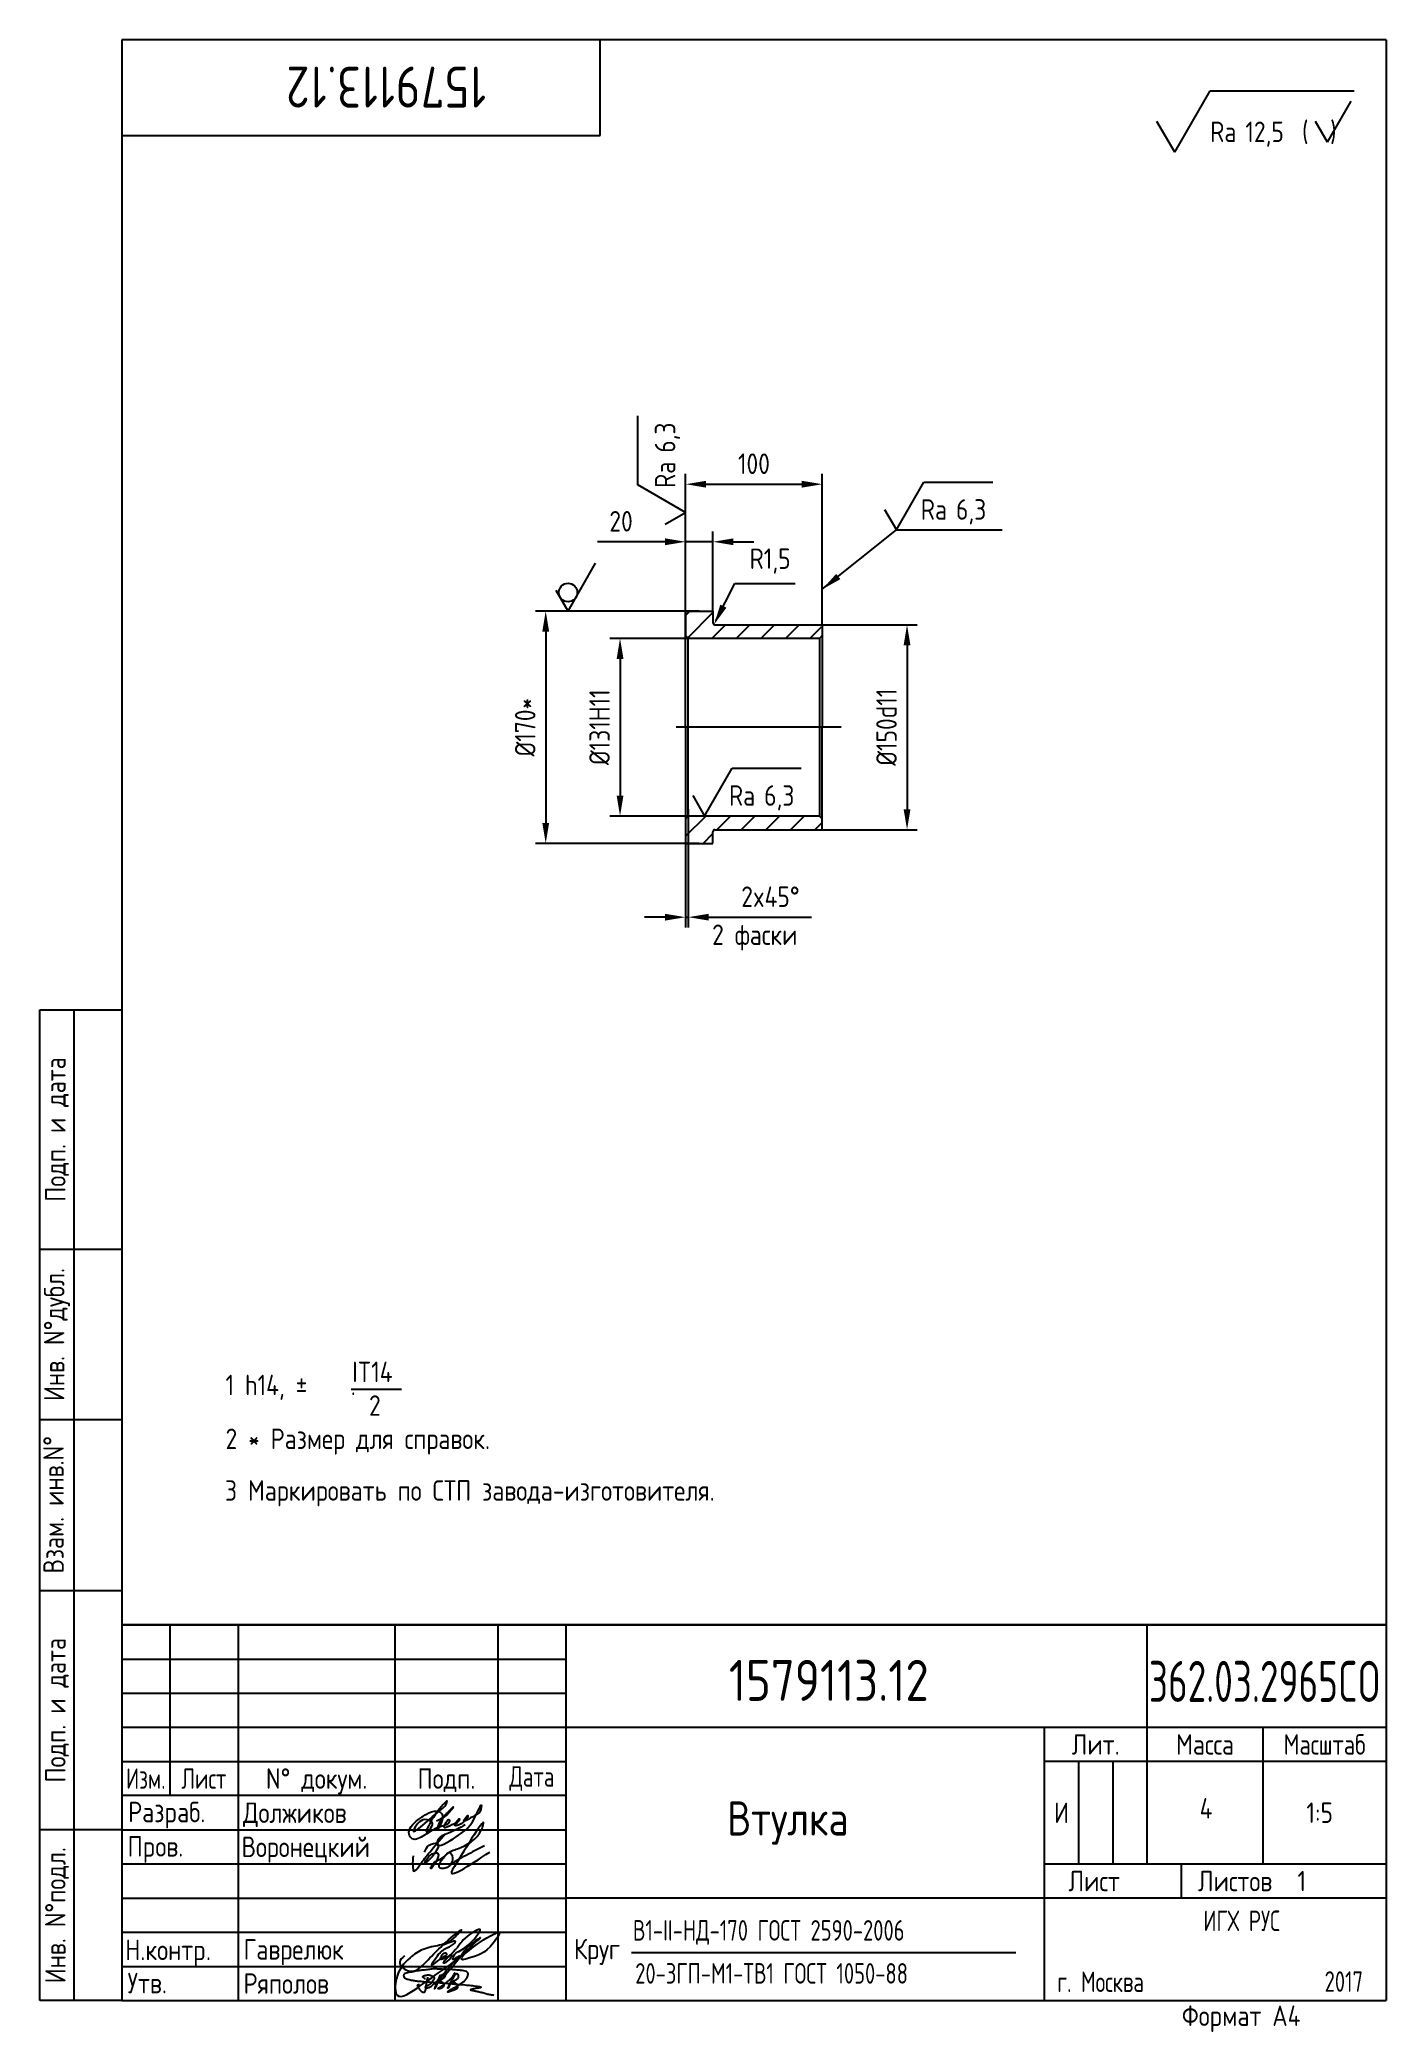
# Paper-space layout 'A4_MCad' of a CAD drawing. Header units: millimetres. Extents: x 8 to 205, y 0 to 292.
# The model-space entities are those that its viewports show. They can reach past a viewport. Long polylines and large blocks are cut down to what shows.
import ezdxf
from ezdxf.enums import TextEntityAlignment as Align

# ---------------------------------------------------------------- set-up
doc = ezdxf.new("R2010")
doc.units = ezdxf.units.MM
doc.linetypes.add('CENTER', pattern=[50.800000000000004, 31.75, -6.35, 6.35, -6.35])
for name, color, linetype in [('Bord', 1, 'Continuous'), ('Cen', 5, 'CENTER'), ('Con', 6, 'Continuous'), ('Cont', 6, 'Continuous'), ('Dim', 7, 'Continuous'), ('Hatch', 2, 'Continuous'), ('Text', 3, 'Continuous'), ('Textb', 6, 'Continuous')]:
    doc.layers.add(name, color=color, linetype=linetype)
doc.layers.get('Defpoints').off()
doc.styles.add('Style1', font='romans.shx', dxfattribs={"width": 0.8})
doc.dimstyles.new('Copy of LIN 5', dxfattribs={"dimscale": 5, "dimtxt": 3, "dimasz": 3, "dimexe": 1.5, "dimexo": 0, "dimgap": 1.5, "dimtad": 1, "dimtoh": 1, "dimdec": 0, "dimrnd": 1, "dimdsep": 46, "dimtxsty": 'Style1', "dimcen": 0, "dimdle": 2, "dimse1": 1, "dimclrd": 256, "dimclrt": 3, "dimadec": 0, "dimazin": 0, "dimtfac": 0.6666666666666666, "dimtdec": 0, "dimtmove": 0, "dimatfit": 2, "dimfxl": 1, "dimtvp": 0.8333333333333334, "dimtolj": 1, "dimtzin": 0, "dimarcsym": 1})
doc.dimstyles.new('LIN 5', dxfattribs={"dimscale": 5, "dimtxt": 3, "dimasz": 3, "dimexe": 1.5, "dimexo": 0, "dimgap": 1.5, "dimtad": 1, "dimdec": 0, "dimrnd": 1, "dimdsep": 46, "dimtxsty": 'Style1', "dimcen": 0, "dimdle": 2, "dimclrd": 256, "dimclrt": 3, "dimadec": 0, "dimazin": 0, "dimtfac": 0.6666666666666666, "dimtdec": 0, "dimtmove": 0, "dimatfit": 2, "dimfxl": 1, "dimtvp": 0.8333333333333334, "dimtolj": 1, "dimtzin": 0, "dimarcsym": 0})
pattern_1 = [(224.99999999999997, (-5662.355559322632, -12547.682495781019), (8.980256121069148, -8.980256121069157), [])]

# ---------------------------------------------------------------- blocks, each defined once
blk = doc.blocks.new('A$C314368CF')
at = {"layer": 'Text'}
for q in [(7.180916270288719, 6.000000000000028), (1.9847638475868052, 3)]:
    blk.add_line((3.7168146551549626, 0), q, dxfattribs=at)
at = {"layer": 'Text', "style": 'Style1', "width": 0.8}
blk.add_text('(  )', height=3, dxfattribs=at).set_placement((0, 0))
blk = doc.blocks.new('sherISO_18')
at = {"layer": 'Cont'}
for p, q in [((-30.937165119613667, -16.460000000000008), (-25.741012696913856, -7.4599999999999795)), ((-25.741012696913856, -7.4599999999999795), (-4.667696534211984, -7.4599999999999795)), ((-30.937165119613667, -16.460000000000008), (-33.5352413309659, -11.960000000000008))]:
    blk.add_line(p, q, dxfattribs=at)
blk.add_blockref('A$C314368CF', (-12.30371886322655, -14.960000000000008))
at = {"layer": 'Textb', "style": 'Style1', "width": 0.8}
blk.add_text('Ra', height=3, dxfattribs=at).set_placement((-25.741012696913856, -14.960000000000008))
blk.add_attdef('12,5', (-20.59823555405677, -14.960000000000093), '', height=3, dxfattribs=at)
blk = doc.blocks.new('A$C63F45750')
at = {"layer": 'Text'}
for points, knots in [([(3.173579336206444, 2.367258654218176), (3.124374383374194, 2.3833821476085495), (3.0378846345237704, 2.411709078795129), (2.937706702435087, 2.4989559435069175), (2.8542620581335236, 2.5748491628495542), (2.7875342155048903, 2.688484170522939), (2.873696277702179, 2.77450753742381), (2.9853846192630606, 2.8399116399863735), (3.1560525125017422, 2.8873876457558114), (3.3632858908187413, 2.926549870548242), (3.5981950796786837, 2.9530327162702035), (3.8204218727166963, 2.924145598020444), (4.048840213129947, 2.8738291111718524), (4.253130573284065, 2.782414299897897), (4.446364402027795, 2.634976253197371), (4.45955715792856, 2.4180315244621644), (4.376661927979453, 2.264469263206131), (4.281414881136214, 2.1022938621672385), (4.173318647114084, 1.9425915575409145), (4.030687893776969, 1.7772024634077834), (3.894910415761548, 1.6212178434993705), (3.7455989919437958, 1.5248877453517795), (3.629135948507246, 1.42552154908531), (3.494590437415928, 1.3575108710948052), (3.3525868438393758, 1.3046880802272913), (3.240992554211809, 1.2461204815675189), (3.161990972861853, 1.2130583721223827), (3.116530314756329, 1.1477233982191621), (3.189259051248818, 1.0994626990754226), (3.266008677009851, 1.0893839075564957), (3.3999236590227238, 1.070742433659676), (3.5503674583629077, 1.0731821986933812), (3.7214887495529902, 1.1240059899104329), (3.9239292944509327, 1.192893365365478), (4.1039656475275965, 1.3383391335196504), (4.263675622104796, 1.5144139966891252), (4.438371528977353, 1.6484507853228505), (4.58748079958866, 1.811362126289894), (4.735975566384461, 1.929832659549087), (4.842429745495553, 2.038571528609995), (4.928636504852585, 2.1383762793145), (5.065076318170199, 2.287112314813024), (5.190786415721911, 2.528693136240971), (5.284842984485481, 2.6817071254282467), (5.351117504751667, 2.9618367022457033), (5.229457693482355, 2.6598012336554366), (5.197616015454944, 2.441900009008924), (5.038213060425859, 2.0921073572741014), (4.954393263339872, 1.81201690068031), (4.863861965953341, 1.5711126702941742), (4.745465331803963, 1.3075839533521405), (4.6651246305656855, 1.12012974149058), (4.461025494232466, 0.7761551358772408), (4.621957280121292, 1.1680726281137483), (4.712877351106877, 1.4479120033556419), (4.88257281323452, 1.7380875376686444), (5.005609442331919, 2.002557819839153), (5.078967787852849, 2.193887866252063), (5.185131509867487, 2.398353714937592), (5.322122425397677, 2.5774233371165813), (5.399876786648429, 2.749521045991539), (5.520486198056868, 2.8852037077403994), (5.654434015991418, 3.037373912203938), (5.845821902019195, 3.1000448879005154), (6.017703225356667, 3.0288617327702374), (6.0772293304521705, 2.87127847368326), (6.027719567047065, 2.699606067408096), (5.89984500761852, 2.512899041157362), (5.703310184542319, 2.3696978493380314), (5.5476354530391845, 2.2262013387941675), (5.396069692144595, 2.1664031291184456), (5.312344115178198, 2.124749328676385), (5.124287242365628, 2.08895290947912), (5.3499384882823025, 2.0691611557111553), (5.475853593324291, 2.002857519441631), (5.644788885404962, 1.9304076405710227), (5.7540810911732, 1.79627872215936), (5.849482441062133, 1.6722351090809764), (5.885456359192909, 1.5403814356935883), (5.889127976151, 1.3679828673408014), (5.802816696507338, 1.1998093442024), (5.626573455343257, 1.0604119842163138), (5.413251425084981, 0.9429775232578071), (5.227706700079045, 0.862199722906343), (5.020912621781063, 0.923672047207171), (5.129682603737356, 1.1020221695280867), (5.28288793266872, 1.1635546431210615), (5.44480736725776, 1.2714090898298167), (5.607463061992959, 1.3620973636367517), (5.739488231240076, 1.4599388125431807), (5.860143997780579, 1.5346320952672463), (5.9499821645277375, 1.610427987488575), (6.046971341868056, 1.685491368623233), (6.1529243714828805, 1.7730547497067348), (6.28015314575348, 1.8727068990053821), (6.462007368281926, 2.0196799324108436), (6.652325390276663, 2.187833188610465), (6.8314706232489995, 2.3715575015635357), (6.9834922605385135, 2.4941555198695684), (7.114846318782118, 2.6102169550365035), (7.202413049068065, 2.741960218833484), (7.322598717395191, 2.8439528591491587), (7.417346462280553, 2.972731653964269), (7.4776211861545505, 3.0806245520066002), (7.484795150967466, 3.2711359760361933), (7.342636991723151, 3.084849112943928), (7.279481579502142, 2.9379310442654445), (7.1843781857456985, 2.6902661339258955), (7.095549375437581, 2.4575872372918752), (6.996920291024269, 2.2204299765845406), (6.9266966393803235, 1.9811728039842122), (6.826722408405818, 1.7827778604051063), (6.7282128084974975, 1.5526466461227924), (6.6684393744560255, 1.3398967911933388), (6.604475865101525, 1.142355774631707), (6.558842780650371, 1.032621181513065), (6.391624380694975, 0.9879889128974548), (6.620770382751307, 1.3345863607741348), (6.749419019504131, 1.539835132501071), (6.927841525938017, 1.8680588479263929), (7.053580036316838, 2.084600120115445), (7.1805235452648795, 2.3180896285532806), (7.334737778238031, 2.603201348982482), (7.4663860219511875, 2.893296252285624), (7.604819227960029, 3.0670937519538883), (7.786794026322871, 3.1799152582018233), (7.9523484792618016, 3.0093290244331015), (7.9976740987267325, 2.8123425572057013), (7.993718977212248, 2.6247344318252273), (7.942143499127095, 2.4560957648303634), (7.82666208826106, 2.3282454074280237), (7.6857391748883686, 2.2177673738382806), (7.527737492424623, 2.1109838926239917), (7.373916731340805, 2.0324583071214652), (7.209738742424884, 1.994214082608036), (7.105079643430578, 1.9701396115629979), (6.885535638704421, 1.9771005627202838), (7.07007457524487, 1.9423557012963428), (7.154084682940407, 1.902586193688935), (7.272512306423088, 1.8779243968244255), (7.39262078577515, 1.836124572074141), (7.518201280396847, 1.8104027593497682), (7.623410569654226, 1.72429252201952), (7.697720858671415, 1.622951058928134), (7.784469340575143, 1.5138822850112543), (7.833063839184987, 1.3915645595495336), (7.868838967330014, 1.2597732697523234), (7.88323468812246, 1.128063040869678), (7.855260121578016, 0.9888020110988938), (7.750724560338967, 0.8789250705332383), (7.596839043318988, 0.770455206421212), (7.4042337253016814, 0.7281833981607391), (7.188569533406552, 0.6563769737756071), (6.97288995170718, 0.5537113939482415), (6.712355627169857, 0.4840282607710006), (6.56506221279212, 0.4388348573395096), (6.4215939871164665, 0.4208929592112151), (6.522750978478171, 0.5785462959183689), (6.613535961501738, 0.6426290545533779), (6.814892460800177, 0.7844600834647246), (7.058471059388307, 0.8863707897200512), (7.333861943991332, 1.0410423905505057), (7.545817635544385, 1.1600433276246906), (7.704072437824172, 1.2352484986891177), (7.844587641053775, 1.3247550273858317), (7.990896484937893, 1.431695083540664), (8.213969453215926, 1.5776303210691853), (8.476452170895882, 1.7589368259279512), (8.744388044627474, 1.946213732283638), (8.966668543614464, 2.1204131396992865), (9.09522343526837, 2.293079760964207), (9.22708811484811, 2.443425019912305), (9.295096465731556, 2.603147240083847), (9.372801952666899, 2.739403730694232), (9.41724392685188, 2.917185122135097), (9.453577692794182, 3.1301647676668454), (9.205368882014996, 3.4831250567584626), (8.674191577590168, 3.5909260984294598), (8.086585891688445, 3.631045341802718), (7.5696556572587745, 3.6621278492429328), (7.060681614548964, 3.736236135581807), (6.573151729032341, 3.7545668155306027), (6.094860627047597, 3.741097821496443), (5.669237726893202, 3.7802823999547384), (5.2842466458707555, 3.778790776836537), (4.964180864901751, 3.8135958702354027), (4.645935362519385, 3.8281209304252366), (4.311488389130883, 3.815420374454347), (3.966482867935725, 3.7883607531243504), (3.605405702241423, 3.736159275378848), (3.2212233811150126, 3.674541113962319), (2.8552241434314682, 3.658216119226832), (2.525141649815043, 3.613858667315804), (2.1822431298903844, 3.519845231142425), (1.7815649225843582, 3.5350745883976584), (1.3777516205031943, 3.3720696268283232), (0.96392601322227, 3.350726367236348), (0.5766481644460998, 3.238063041148925), (0.2454594878435009, 3.1948530962485986), (0.025506233636409803, 3.0567457644400085), (-0.026417697668797983, 2.8257922392292176), (0.022643731023873556, 2.5978334070974034), (0.2639622398510636, 2.3836450965912444), (0.5892818015049122, 2.3322938373541557), (0.999823631886955, 2.197382740281865), (1.4785293869612917, 2.147240208411053), (1.9338698429104588, 2.0519831925141094), (2.350038002379007, 2.016336487440528), (2.7227093022788678, 2.0131594162382536), (3.1146157636266376, 1.9384089998919916), (3.6767121334545214, 1.9364783466616708), (4.249604268859038, 1.8291369393802115), (4.914124962070138, 1.8660053611062832), (5.5259834665308, 1.7572746062965319), (6.134361750940515, 1.7164612197299978), (6.725510627171065, 1.7076414132076403), (7.319363195048918, 1.6242683936743196), (7.992202602652663, 1.5515220364320275), (8.635186909938323, 1.5388256507831155), (9.158872933382417, 1.4627328125095405), (9.61186407458193, 1.4247079165140715), (10.032963410660658, 1.3983611159005036), (10.413891822857964, 1.3239256775376425), (10.725446968685567, 1.2864382859947505), (11.00587374357092, 1.2400061665211868), (11.179994868844819, 1.22858198041284), (11.420772308907766, 1.1366468282184126), (11.179863405134858, 1.0639535690834512), (11.012027282120467, 1.02597441163641), (10.70813103195437, 0.980353750182855), (10.373839032575777, 0.9228894796613737), (10.097351052419857, 0.91034665448488), (9.649190192212359, 0.7458486485545487), (10.218926761316796, 0.6730500444381742), (10.542668259774157, 0.5898698642011454), (11.076411481159461, 0.4701299756806694), (11.611235710856853, 0.35342545020882576), (12.17127896486215, 0.1510919018595617), (12.64430975536087, 0.08354747831882181), (12.975369592979064, 0.03056682818584331), (13.111364273708185, 0.010317978003285985), (13.180638465932702, -3.396469310246175e-07)], [0, 0, 0, 0, 0.153866044869318, 0.2704412087003076, 0.3888670628695994, 0.5105329195386429, 0.5921562054894269, 0.7133303047651304, 0.9084197598521073, 1.1134396393215318, 1.3492538660237892, 1.6124596207145003, 1.7822190777081648, 2.0472485627500445, 2.2918793761496326, 2.4515281359980063, 2.6510806472468524, 2.806157786745, 3.017979011878854, 3.2273481614019923, 3.4623813126822975, 3.6330094699297986, 3.757660012396913, 3.920515774630538, 4.080795589063213, 4.2145286873026855, 4.29178577314199, 4.34996920758688, 4.397593677820717, 4.508220111015361, 4.594826008441999, 4.7992441531660415, 4.954391704937901, 5.128467890869572, 5.43753729601676, 5.632649389709699, 5.842485198783474, 6.094987483059051, 6.293219470405305, 6.410959247714482, 6.551192007064858, 6.687807659937887, 7.02214674024998, 7.294342018164328, 7.425356118381299, 7.5207895005926, 7.946481488359771, 8.313050767558417, 8.598329636429222, 8.833694757370465, 9.090496343694635, 9.427695062544704, 9.601191091130262, 9.88321938659746, 10.093306452974474, 10.673942971344307, 10.798775791571126, 10.974627728923807, 11.28724726351552, 11.486184482324683, 11.648652122766636, 11.848902342376665, 12.027194021277541, 12.253479523861046, 12.400589838435357, 12.537783387708645, 12.716293023271328, 12.915230258781609, 13.208551325020968, 13.438488786662539, 13.549668465747237, 13.67779010177887, 13.77126979663054, 13.930000748340548, 14.029091001139015, 14.27211179356923, 14.434835546990808, 14.547083772245514, 14.739051368086516, 14.830983478526724, 15.061240624707033, 15.268921956927107, 15.500488517300356, 15.788978662137655, 15.879567619683787, 16.024283483362446, 16.221853746677805, 16.41871418023243, 16.593101768991165, 16.783247214432883, 16.91018018553403, 17.018213243980043, 17.13526282923257, 17.278205363256646, 17.43048238388021, 17.620087104112176, 17.979625854622782, 18.19178942213086, 18.388715624650164, 18.56571806616913, 18.714854369801387, 18.857928680499878, 19.039974212787683, 19.171374972000745, 19.28303362458826, 19.40008508416437, 19.618057758920816, 19.88224477694049, 20.150781287778027, 20.377854345208778, 20.649531665902355, 20.89722950525107, 21.04254251360329, 21.400160497446063, 21.55781731105634, 21.66714521098785, 21.75278053325197, 21.926255645909745, 22.41229673809358, 22.813145063954178, 22.961411523905323, 23.171289225399338, 23.607256716047537, 23.94042808027682, 24.110007377909692, 24.2912142603506, 24.480839910834842, 24.697609167576164, 24.904077825516524, 25.034245442888167, 25.218018287002852, 25.40765078694219, 25.573472988372806, 25.787446885016003, 25.930291805522298, 26.05131598160759, 26.188460468404973, 26.285311624248155, 26.40679881608323, 26.52425034765702, 26.63046314459807, 26.793722135442394, 26.898605762448256, 27.029313460851263, 27.171011520847923, 27.31410090802245, 27.419918025481028, 27.580556726628533, 27.70936749975819, 27.829267596424224, 28.02436401706957, 28.266961196125756, 28.412420354628587, 28.705760820218654, 28.98913739683506, 29.187748047458175, 29.23376776963407, 29.332801622219414, 29.52953505174134, 29.667093996006596, 30.03992332873237, 30.332117266425655, 30.610610366073875, 30.769981551835116, 30.856778387312673, 31.109922931829246, 31.313488109208894, 31.656425334965462, 32.066330934789654, 32.29662784450467, 32.497139747973634, 32.7102762301778, 32.8914678925648, 33.01483371040802, 33.177747475280036, 33.444503422628834, 33.618008798999455, 34.4090078411672, 34.914636115278576, 35.419802347121205, 35.95397023085987, 36.4581789753069, 36.880689513308226, 37.38840336450045, 37.73835272473482, 38.034261023553036, 38.35346806822209, 38.69315357760992, 39.03763793208423, 39.391135744290196, 39.78748081008314, 40.20377326255304, 40.488977272089436, 40.784974822270726, 41.266249780254086, 41.668005355975964, 42.07006464899833, 42.49938799158817, 42.86983359554839, 43.07957287810506, 43.213438679125595, 43.55459082453773, 43.71729556567056, 44.15372412767686, 44.506336068252516, 45.01911148299921, 45.58785910165119, 45.90190953390355, 46.2703919416041, 46.70395820660023, 47.093115290917154, 47.95264748200646, 48.440139839615554, 49.079253246453185, 49.808223302091214, 50.2686535167339, 50.85105142503175, 51.60483052012988, 52.29842914745799, 52.77692503819859, 53.19069981587306, 53.66198779186654, 54.042385935174785, 54.348524127858475, 54.61684122387547, 54.853813574600345, 54.98377676028627, 55.1260955821887, 55.33332810721814, 55.61310069515443, 56.00873243483213, 56.315808713794084, 56.599819602475975, 56.879310100399856, 57.39925140766207, 57.889617148159914, 58.43250730986343, 59.06669761649172, 59.66031372685984, 59.86266756353991, 60.072769857944955, 60.072769857944955, 60.072769857944955, 60.072769857944955]), ([(2.312994346965411, 1.5335647129525114), (2.2606986990142404, 1.5237177922951837), (2.171686767006252, 1.5069560288931099), (2.0570318595555825, 1.4809043217255766), (1.9314120074915027, 1.3843237517470155), (2.0713311041658793, 1.2482711976271976), (2.1376607309215037, 1.1129374588087124), (2.264272870933514, 0.9322412129447197), (2.388963392164342, 0.7177987577493667), (2.566492088066016, 0.5441009774109946), (2.711675486888259, 0.4438880485019938), (2.8581010901002637, 0.4016169565911706), (3.020517076902198, 0.4275549970357224), (3.1380437056273287, 0.5448359323080563), (3.2092395166984473, 0.7882588282061522), (3.251368381648538, 1.0748996405645759), (3.31332912052814, 1.4001454581375112), (3.3454828718252605, 1.6670837654358963), (3.383577938447085, 1.9207770152963768), (3.467363727076129, 2.189339233301758), (3.5027522293298676, 2.432876592603297), (3.543111206585836, 2.588419851854991), (3.5558494949406168, 2.6375375033478576)], [0, 0, 0, 0, 0.15847035223158323, 0.26973129625058284, 0.36359086940998764, 0.5555142747970538, 0.6880368011989665, 0.8486059492075418, 1.2043592972496484, 1.4336316542055816, 1.5867298041490876, 1.7295486248245333, 1.8806860844238984, 2.0578742817555664, 2.1916898680702883, 2.635050499279987, 2.9281528320837795, 3.184121463425163, 3.4418630134747357, 3.6961173993488026, 4.025872946634204, 4.178055404124171, 4.178055404124171, 4.178055404124171, 4.178055404124171])]:
    blk.add_open_spline(points, degree=3, knots=knots, dxfattribs=at)
blk = doc.blocks.new('*D12')
at = {"layer": 'Dim', "color": 0, "linetype": 'ByBlock', "lineweight": -2, "transparency": 16777216}
for p, q in [((12240.59157059877, 3939.5739647076643), (12240.59157059877, 3997.773042873198)), ((12260.591570598785, 3939.5738400071295), (12260.591570598785, 3997.773042873198))]:
    blk.add_line(p, q, dxfattribs=at)
at = {"layer": 'Dim', "linetype": 'ByBlock', "lineweight": -2, "transparency": 16777216}
for p, q in [((12225.59157059877, 3990.273042873198), (12176.1629991702, 3990.273042873198)), ((12260.591570598785, 3990.273042873198), (12240.59157059877, 3990.273042873198)), ((12275.591570598785, 3990.273042873198), (12290.591570598785, 3990.273042873198))]:
    blk.add_line(p, q, dxfattribs=at)
at = {"layer": 'Dim', "transparency": 16777216}
for points in [[(12225.59157059877, 3992.773042873198), (12225.59157059877, 3987.773042873198), (12240.59157059877, 3990.273042873198)], [(12275.591570598785, 3992.773042873198), (12275.591570598785, 3987.773042873198), (12260.591570598785, 3990.273042873198)]]:
    blk.add_solid(points, dxfattribs=at)
at = {"layer": 'Dim', "color": 3, "transparency": 16777216, "insert": (12193.377284884484, 4005.273042873198), "char_height": 15, "attachment_point": 5, "style": 'Style1'}
blk.add_mtext('\\A1;20', dxfattribs=at)
blk = doc.blocks.new('*D13')
at = {"layer": 'Dim', "color": 0, "linetype": 'ByBlock', "lineweight": -2, "transparency": 16777216}
for p, q in [((12240.59157059877, 3963.403433069176), (12240.59157059877, 4039.890638823115)), ((12340.592099312036, 3929.5738400071587), (12340.592099312036, 4039.890638823115))]:
    blk.add_line(p, q, dxfattribs=at)
at = {"layer": 'Dim', "linetype": 'ByBlock', "lineweight": -2, "transparency": 16777216}
blk.add_line((12255.59157059877, 4032.390638823115), (12325.592099312036, 4032.390638823115), dxfattribs=at)
at = {"layer": 'Dim', "transparency": 16777216}
for points in [[(12255.59157059877, 4034.890638823115), (12255.59157059877, 4029.890638823115), (12240.59157059877, 4032.390638823115)], [(12325.592099312036, 4034.890638823115), (12325.592099312036, 4029.890638823115), (12340.592099312036, 4032.390638823115)]]:
    blk.add_solid(points, dxfattribs=at)
at = {"layer": 'Dim', "color": 3, "transparency": 16777216, "insert": (12290.591834955403, 4047.390638823115), "char_height": 15, "attachment_point": 5, "style": 'Style1'}
blk.add_mtext('\\A1;100', dxfattribs=at)
blk = doc.blocks.new('*D14')
at = {"layer": 'Dim', "color": 0, "linetype": 'ByBlock', "lineweight": -2, "transparency": 16777216}
for p, q in [((12261.41819972186, 3919.573715306561), (12185.127961045731, 3919.573715306561)), ((12261.418199721764, 3789.5739647077003), (12185.127961045731, 3789.5739647077003))]:
    blk.add_line(p, q, dxfattribs=at)
at = {"layer": 'Dim', "linetype": 'ByBlock', "lineweight": -2, "transparency": 16777216}
blk.add_line((12192.627961045731, 3904.573715306561), (12192.627961045731, 3804.5739647077003), dxfattribs=at)
at = {"layer": 'Dim', "transparency": 16777216}
for points in [[(12190.127961045731, 3904.573715306561), (12195.127961045731, 3904.573715306561), (12192.627961045731, 3919.573715306561)], [(12190.127961045731, 3804.5739647077003), (12195.127961045731, 3804.5739647077003), (12192.627961045731, 3789.5739647077003)]]:
    blk.add_solid(points, dxfattribs=at)
at = {"layer": 'Dim', "color": 3, "transparency": 16777216, "insert": (12177.627961045731, 3854.5738400071323), "char_height": 15, "attachment_point": 5, "rotation": 90, "style": 'Style1'}
blk.add_mtext('\\A1;%%c131H11', dxfattribs=at)
blk = doc.blocks.new('*D15')
at = {"layer": 'Dim', "color": 0, "linetype": 'ByBlock', "lineweight": -2, "transparency": 16777216}
for p, q in [((12307.378491238253, 3929.5738400071464), (12410.103405967442, 3929.5738400071464)), ((12314.28755432596, 3779.573840007114), (12410.103405967442, 3779.573840007114))]:
    blk.add_line(p, q, dxfattribs=at)
at = {"layer": 'Dim', "linetype": 'ByBlock', "lineweight": -2, "transparency": 16777216}
blk.add_line((12402.603405967442, 3914.5738400071464), (12402.603405967442, 3794.573840007114), dxfattribs=at)
at = {"layer": 'Dim', "transparency": 16777216}
for points in [[(12400.103405967442, 3914.5738400071464), (12405.103405967442, 3914.5738400071464), (12402.603405967442, 3929.5738400071464)], [(12400.103405967442, 3794.573840007114), (12405.103405967442, 3794.573840007114), (12402.603405967442, 3779.573840007114)]]:
    blk.add_solid(points, dxfattribs=at)
at = {"layer": 'Dim', "color": 3, "transparency": 16777216, "insert": (12387.603405967442, 3854.5738400071323), "char_height": 15, "attachment_point": 5, "rotation": 90, "style": 'Style1'}
blk.add_mtext('\\A1;%%c150d11', dxfattribs=at)
blk = doc.blocks.new('*D16')
at = {"layer": 'Dim', "color": 0, "linetype": 'ByBlock', "lineweight": -2, "transparency": 16777216}
for p, q in [((12250.591570598785, 3939.5738400071295), (12130.756637942897, 3939.5738400071295)), ((12250.591570598785, 3769.5738400071314), (12130.756637942897, 3769.5738400071314))]:
    blk.add_line(p, q, dxfattribs=at)
at = {"layer": 'Dim', "linetype": 'ByBlock', "lineweight": -2, "transparency": 16777216}
blk.add_line((12138.256637942897, 3924.5738400071295), (12138.256637942897, 3784.5738400071314), dxfattribs=at)
at = {"layer": 'Dim', "transparency": 16777216}
for points in [[(12135.756637942897, 3924.5738400071295), (12140.756637942897, 3924.5738400071295), (12138.256637942897, 3939.5738400071295)], [(12135.756637942897, 3784.5738400071314), (12140.756637942897, 3784.5738400071314), (12138.256637942897, 3769.5738400071314)]]:
    blk.add_solid(points, dxfattribs=at)
at = {"layer": 'Dim', "color": 3, "transparency": 16777216, "insert": (12123.256637942897, 3854.5738400071323), "char_height": 15, "attachment_point": 5, "rotation": 90, "style": 'Style1'}
blk.add_mtext('\\A1;%%c170*', dxfattribs=at)
blk = doc.blocks.new('*D17')
at = {"layer": 'Dim', "color": 0, "linetype": 'ByBlock', "lineweight": -2, "transparency": 16777216}
for p, q in [((12240.591570598779, 3794.5932902930213), (12240.591570598779, 3708.025644088834)), ((12242.591570598799, 3794.5932902930213), (12242.591570598799, 3708.025644088834))]:
    blk.add_line(p, q, dxfattribs=at)
at = {"layer": 'Dim', "linetype": 'ByBlock', "lineweight": -2, "transparency": 16777216}
for p, q in [((12225.591570598779, 3715.525644088834), (12210.591570598779, 3715.525644088834)), ((12240.591570598779, 3715.525644088834), (12242.591570598799, 3715.525644088834)), ((12257.591570598799, 3715.525644088834), (12332.734427741656, 3715.525644088834))]:
    blk.add_line(p, q, dxfattribs=at)
at = {"layer": 'Dim', "transparency": 16777216}
for points in [[(12225.591570598779, 3718.025644088834), (12225.591570598779, 3713.025644088834), (12240.591570598779, 3715.525644088834)], [(12257.591570598799, 3718.025644088834), (12257.591570598799, 3713.025644088834), (12242.591570598799, 3715.525644088834)]]:
    blk.add_solid(points, dxfattribs=at)
at = {"layer": 'Dim', "color": 3, "transparency": 16777216, "insert": (12302.662999170228, 3730.525644088834), "char_height": 15, "attachment_point": 5, "style": 'Style1'}
blk.add_mtext('\\A1;2x45%%d', dxfattribs=at)
blk = doc.blocks.new('sherISO_03')
at = {"layer": 'Text'}
blk.add_line((4.0414499999999975, 7), (14.122218216474892, 7), dxfattribs=at)
blk.add_lwpolyline([(-1.7320500000000152, 3), (0, 0), (4.0414499999999975, 7)], dxfattribs=at)
at = {"layer": 'Text', "style": 'Style1', "width": 0.8}
blk.add_text('Ra', height=3, dxfattribs=at).set_placement((3.584307142857142, 1.5))
blk.add_attdef('6,3', (8.727084285714255, 1.4999999999999147), '', height=3, dxfattribs=at)
blk = doc.blocks.new('*D18')
at = {"layer": 'Dim', "linetype": 'ByBlock', "lineweight": -2, "transparency": 16777216}
for p, q in [((12262.770597828068, 3932.411345903147), (12276.635673647543, 3959.7219158741827)), ((12276.635673647543, 3959.7219158741827), (12320.70710221897, 3959.7219158741827)), ((12268.202815662296, 3943.111393071378), (12267.297446023245, 3941.328051876645))]:
    blk.add_line(p, q, dxfattribs=at)
at = {"layer": 'Dim', "transparency": 16777216}
blk.add_solid([(12265.973639168922, 3944.243105120171), (12270.43199215567, 3941.9796810225853), (12261.412543369537, 3929.736334111127)], dxfattribs=at)
at = {"layer": 'Dim', "color": 3, "transparency": 16777216, "insert": (12302.42138793326, 3976.1504873027507), "char_height": 15, "attachment_point": 5, "style": 'Style1'}
blk.add_mtext('\\A1;R1,5', dxfattribs=at)
blk = doc.blocks.new('sherISO_09')
at = {"layer": 'Text'}
for q in [(4.041451884322669, 7), (-1.7320508075681573, 3)]:
    blk.add_line((0, 0), q, dxfattribs=at)
blk.add_circle((0.00233952137932647, 2.7130843407321663), 1.3530000000000655, dxfattribs=at)

msp = doc.modelspace()

# ---------------------------------------------------------------- hatches: boundary and pattern name
at = {"layer": 'Hatch'}
h = msp.add_hatch(dxfattribs=at)
h.set_pattern_fill('ANSI31', color=256, scale=4, angle=180, style=0)
h.set_pattern_definition(pattern_1)
h.paths.add_polyline_path([(12242.591570598792, 3919.573715306551), (12240.591570598799, 3921.573715306544), (12240.591570598785, 3939.5738400071295), (12260.591570598785, 3939.5738400071295), (12260.591570598785, 3929.5738400071295), (12292.092099312036, 3929.573840007144), (12292.092099312036, 3919.573715306584)])
h.paths.add_polyline_path([(12292.092099312036, 3919.57371530658), (12292.092099312036, 3929.5738400071405), (12340.092099312036, 3929.5738400071587), (12340.092099312036, 3921.5737153066166), (12338.092099312036, 3919.5737153066166)])
h = msp.add_hatch(dxfattribs=at)
h.set_pattern_fill('ANSI31', color=256, scale=4, angle=180, style=0)
h.set_pattern_definition(pattern_1)
h.paths.add_polyline_path([(12242.591570598792, 3789.5739647077135), (12240.591570598799, 3787.5739647077135), (12240.591570598785, 3769.5738400071314), (12260.591570598785, 3769.5738400071314), (12260.591570598785, 3779.5738400071277), (12292.092099312036, 3779.5738400071205), (12292.092099312036, 3789.573964707677)])
h.paths.add_polyline_path([(12292.092099312036, 3789.5739647076807), (12292.092099312036, 3779.5738400071205), (12340.092099312036, 3779.573840007106), (12340.092099312036, 3787.5739647076443), (12338.092099312036, 3789.5739647076443)])

# ---------------------------------------------------------------- linework, layer by layer
at = {"layer": 'Cen', "ltscale": 0.2}
msp.add_line((12354.444181789948, 3854.5759947875354), (12233.591570598768, 3854.575994787536), dxfattribs=at)
at = {"layer": 'Cont'}
for p, q in [((12240.59157059877, 3939.5739647076643), (12240.59157059877, 3919.577775466305)), ((12240.591570598799, 3921.573715306544), (12240.591570598785, 3939.5738400071295)), ((12240.591570598785, 3939.5738400071295), (12260.591570598785, 3939.5738400071295)), ((12240.59157059877, 3929.573715306602), (12240.59157059877, 3939.573715306602)), ((12240.5915705988, 3854.575994787536), (12240.59157059877, 3939.573715306602)), ((12260.591570598785, 3939.5738400071295), (12260.591570598785, 3931.07384000713)), ((12262.091570598785, 3929.573840007129), (12340.592099312036, 3929.5738400071587)), ((12340.592099312036, 3929.5738400071587), (12340.592099312029, 3921.5737153066166)), ((12240.591570598799, 3921.573715306544), (12242.591570598799, 3919.5737153065475)), ((12338.592099312029, 3919.5737153066175), (12242.591570598799, 3919.5737153065475)), ((12242.591570598799, 3789.5739647077135), (12242.591570598799, 3919.5737153065475)), ((12340.592099312029, 3921.5737153066166), (12338.592099312029, 3919.5737153066166)), ((12338.592099312029, 3919.5737153066166), (12338.592099311934, 3789.5739647076443)), ((12340.592099312029, 3921.5737153066166), (12340.592099312029, 3854.575994787536)), ((12240.5915705988, 3854.5759947875363), (12240.59157059877, 3769.5739647076625)), ((12340.592099312029, 3787.5739647076407), (12340.592099312029, 3854.575994787536)), ((12240.591570598799, 3787.5739647077135), (12242.591570598799, 3789.5739647077135)), ((12240.591570598799, 3787.5739647077135), (12240.591570598785, 3769.5738400071314)), ((12240.59157059877, 3779.5739647076625), (12240.59157059877, 3769.5739647076625)), ((12338.59209931203, 3789.5739647076434), (12242.591570598799, 3789.5739647077135)), ((12260.591570598785, 3769.5738400071314), (12260.591570598785, 3778.0781495679416)), ((12261.977947933261, 3779.5738400071305), (12340.592099312036, 3779.573840007106)), ((12340.592099312029, 3787.5739647076407), (12338.592099312029, 3789.5739647076443)), ((12340.592099312036, 3779.573840007106), (12340.592099312029, 3787.5739647076407)), ((12240.591570598785, 3769.5738400071314), (12260.591570598785, 3769.5738400071314))]:
    msp.add_line(p, q, dxfattribs=at)
for centre, start, end in [((12262.091570598785, 3931.07384000713), 180, 270.00000000002075), ((12262.091570598777, 3778.0781495679416), 89.99999999997354, 180)]:
    msp.add_arc(centre, 1.5, start, end, dxfattribs=at)
at = {"layer": 'Dim'}
msp.add_line((12394.788170314963, 3998.9203730594436), (12472.132884635508, 3998.9203730594436), dxfattribs=at)

# ---------------------------------------------------------------- block references
at = {"layer": 'Dim', "xscale": 5, "yscale": 5, "zscale": 5, "rotation": 90}
msp.add_blockref('sherISO_03', (12240.59157059877, 4011.7923638037105), dxfattribs=at).add_auto_attribs({'6,3': '6,3'})
at = {"layer": 'Dim', "xscale": 5, "yscale": 5, "zscale": 5}
for p in [(12394.788170314963, 3998.9203730594436), (12254.441119110908, 3789.573964707705)]:
    msp.add_blockref('sherISO_03', p, dxfattribs=at).add_auto_attribs({'6,3': '6,3'})
msp.add_blockref('sherISO_09', (12154.588822072006, 3939.5738400071295), dxfattribs=at)

# ---------------------------------------------------------------- texts
at = {"layer": 'Text', "style": 'Style1', "width": 0.8}
msp.add_text('2 фаски', height=15, dxfattribs=at).set_placement((12260.030896042597, 3695.2003201329303))

# ---------------------------------------------------------------- dimensions: what is measured, and where the dimension line sits
at = {"layer": 'Dim'}
for base, p1, p2, picture, middle in [((12340.592099312036, 4032.390638823115), (12240.59157059877, 3963.403433069176), (12340.592099312036, 3929.5738400071587), '*D13', (12290.591834955403, 4047.390638823115)), ((12240.59157059877, 3990.273042873198), (12260.591570598785, 3939.5738400071295), (12240.59157059877, 3939.5739647076643), '*D12', (12193.377284884484, 4005.273042873198))]:
    dim = msp.add_linear_dim(base=base, p1=p1, p2=p2, dimstyle='LIN 5', override={"dimarcsym": 1}, dxfattribs=at)
    dim.commit()
    dim.dimension.update_dxf_attribs({"geometry": picture, "text_midpoint": middle})
dim = msp.add_radius_dim(center=(12262.091570598803, 3931.073840007137), mpoint=(12262.770597828068, 3932.411345903147), text='R1,5', dimstyle='Copy of LIN 5', dxfattribs=at)
dim.commit()
dim.dimension.update_dxf_attribs({"geometry": '*D18', "text_midpoint": (12302.42138793326, 3959.721915874179), "dimtype": 164})
for base, p1, p2, text, picture, middle in [((12138.256637942897, 3769.5738400071314), (12250.591570598785, 3939.5738400071295), (12250.591570598785, 3769.5738400071314), '%%c<>*', '*D16', (12123.256637942897, 3854.5738400071323)), ((12402.603405967442, 3779.573840007114), (12307.378491238253, 3929.5738400071464), (12314.28755432596, 3779.573840007114), '%%c<>d11', '*D15', (12387.603405967442, 3854.5738400071323)), ((12192.627961045731, 3789.5739647077003), (12261.41819972186, 3919.573715306561), (12261.418199721764, 3789.5739647077003), '%%c131H11', '*D14', (12177.627961045731, 3854.5738400071323))]:
    dim = msp.add_linear_dim(base=base, p1=p1, p2=p2, angle=90, text=text, dimstyle='LIN 5', override={"dimarcsym": 1}, dxfattribs=at)
    dim.commit()
    dim.dimension.update_dxf_attribs({"geometry": picture, "text_midpoint": middle})
dim = msp.add_linear_dim(base=(12242.591570598799, 3715.525644088834), p1=(12240.591570598779, 3794.5932902930213), p2=(12242.591570598799, 3794.5932902930213), text='<>x45%%d', dimstyle='LIN 5', override={"dimarcsym": 1}, dxfattribs=at)
dim.commit()
dim.dimension.update_dxf_attribs({"geometry": '*D17', "text_midpoint": (12302.662999170228, 3730.525644088834)})

# ---------------------------------------------------------------- leaders
msp.add_leader([(12340.592099312036, 3955.4774022980323), (12394.788170314963, 3998.9203730594436)], dimstyle='LIN 5', override={"dimarcsym": 1}, dxfattribs=at)

psp = doc.layouts.new('A4_MCad')

# ---------------------------------------------------------------- linework, layer by layer
at = {"layer": 'Bord'}
for p, q in [((20, 55), (85, 55)), ((20, 50), (85, 50)), ((20, 45), (85, 45)), ((160, 40), (160, 25)), ((165, 40), (165, 25)), ((20, 30), (85, 30)), ((20, 25), (85, 25)), ((20, 20), (85, 20)), ((20, 15), (85, 15)), ((20, 10), (85, 10))]:
    psp.add_line(p, q, dxfattribs=at)
at = {"layer": 'Cont'}
for p, q in [((204.9999999999999, 292), (20, 292)), ((20, 291.99999999999994), (20, 5)), ((90, 277.99999999999994), (90, 291.99999999999994)), ((204.99999999999977, 292), (205, 5)), ((204.99999999999977, 292), (205, 5)), ((20, 277.99999999999994), (90, 277.99999999999994)), ((8, 5), (8, 150)), ((8, 150), (20, 150)), ((13, 5), (13, 150)), ((8, 115), (20, 115)), ((20, 90), (8, 90)), ((20, 65), (8, 65)), ((85, 60), (20, 60)), ((205, 60), (20, 60)), ((205, 60), (20, 60)), ((20, 60), (205, 60)), ((20, 60), (20, 5)), ((85.00000080926998, 60), (20.000000809269977, 60)), ((27, 60), (27, 35)), ((37, 60), (37, 5)), ((60, 5), (60, 60)), ((75, 60), (75, 5)), ((85, 5), (85, 60)), ((169.99999999999994, 60), (169.99999999999994, 25)), ((85, 45), (205, 45)), ((155, 5), (155, 45)), ((170, 44.95), (170, 25)), ((187, 25), (187, 45)), ((20, 39.999999999999986), (85, 39.999999999999986)), ((205, 40), (155, 40)), ((85, 34.999999999999986), (20, 34.999999999999986)), ((20, 30), (8, 30)), ((155, 25), (205, 25)), ((175, 25), (175, 20)), ((205, 20), (85, 20)), ((20, 5), (8, 5)), ((20, 5), (205, 5))]:
    psp.add_line(p, q, dxfattribs=at)
at = {"layer": 'Text'}
for p, q in [((53.54293230004009, 94.49998117428083), (60.90959424418247, 94.49998117428083)), ((94.57422242255325, 12.033179176871158), (150.7890672232163, 12.033179176871158))]:
    psp.add_line(p, q, dxfattribs=at)
for points, knots in [([(70.21899319308619, 30.719177930266397), (69.45855738267578, 30.30002144797037), (68.14431137573348, 29.57560168025293), (66.27040609266203, 28.99060798186712), (65.94753280185496, 27.059847000261776), (70.87575468955254, 30.16224050661222), (71.20473651140844, 30.770615506689552), (72.61612764760838, 33.797459261211195), (72.58360595162591, 32.36092506474097), (71.70721269562698, 32.23602185914396), (69.51539190963172, 30.76115379380935), (70.82887257082136, 32.51553577085219), (70.29583509831873, 30.999975925409913), (67.77197021381022, 29.89210645456965), (69.6602693120138, 32.064683569600405), (69.11605979832459, 30.862794109151327), (68.38882682959407, 30.892816441363102), (66.5220107341191, 29.650896934654234), (67.86183716530851, 31.91440537683811), (67.97953093923444, 30.818690922407473), (66.0741071165661, 30.377645418476686), (64.80172343954433, 29.54460267424066), (62.65636518540864, 28.192395440848852), (61.608048223418685, 29.926415309631675), (63.11271629071117, 31.343310078094554), (64.52018290465995, 32.307177862066624), (65.79927909269192, 32.94378858153766), (66.76173816446847, 32.530512605128834), (67.17209448575983, 31.540004491504078), (65.87062978590576, 29.227365519307263), (66.5689524950993, 31.511788173604337), (67.17393514400045, 31.963865855150182), (68.82075448806559, 33.77779389163423), (67.82976294063087, 32.325119408874954), (67.10046343822185, 31.784840197474416), (66.29775139825753, 31.38887246475106), (66.05072592233819, 31.267017910745565)], [0, 0, 0, 0, 2.703743075407581, 4.672825098458283, 5.027990463376289, 7.95593313533336, 13.437489396360228, 13.883187996730426, 14.18944072585619, 16.413959215590634, 17.478513484453853, 18.47963993569195, 18.959294383821884, 20.910841102739425, 22.003090646426703, 22.470554080338072, 23.533770678708287, 24.710748012916675, 26.016260070101836, 26.201331147901076, 27.488187165111718, 30.382064833566602, 32.2587838487675, 33.06972359331033, 35.43990244892815, 37.010786861322956, 38.61286089153177, 39.3210899554543, 39.818865095155815, 41.83144001269573, 42.782113283332905, 44.49496071071889, 45.86791421996092, 46.467244920085456, 48.290621785989735, 49.10118761072665, 49.10118761072665, 49.10118761072665, 49.10118761072665]), ([(64.57109932939159, 29.93608051291752), (64.98954850779096, 30.854087735937334), (65.52792066978681, 32.0351858450924), (67.79438242239307, 34.602846510816256), (67.34558897032166, 33.4366683573243), (65.83976326310567, 32.40784089098799), (61.63523002398405, 28.296912517045833), (63.285406290695605, 31.040925836339877), (64.26563155108751, 31.724988610980205), (65.82642700029916, 31.03309930136124), (65.19058449671888, 30.226055115721568), (64.67028132251276, 29.53752332055185), (64.50659804233605, 29.804342302095883), (64.54771343139022, 29.888316871263292), (64.57109932939159, 29.93608051291752)], [0, 0, 0, 0, 4.0626167927875265, 5.226918581749939, 5.80029107494976, 6.663227249634654, 11.77443095441027, 12.938639001685052, 14.113509906217049, 15.354080625509935, 16.396132937246502, 16.918576043197085, 17.032510401728477, 17.18279431453402, 17.18279431453402, 17.18279431453402, 17.18279431453402]), ([(64.30132738165707, 26.74590003898288), (64.46078103985275, 27.12464217737954), (64.77614042280138, 27.87369922889497), (67.2793609056128, 28.43059198757769), (65.47355407903645, 25.982740261305395), (63.95598766053433, 24.648943512702598), (65.00676887915945, 26.644454299338904), (67.15057937244895, 26.716605560856664), (64.68064347326259, 23.41706666742896), (65.7398975757073, 25.626428066108563), (66.90784253203553, 25.523972679176964), (67.87889066965843, 27.025193171240137), (68.71921141348594, 25.648490442261828), (67.8824678534331, 24.31235128600707), (65.85037364728726, 24.30832971755507), (67.43122863251476, 26.712082710609184), (69.83823663591593, 27.380759818139886), (72.20631048627848, 28.66638054094503), (73.69943408397397, 33.09681819164692), (69.91736846216997, 26.56514720227142), (67.25240465600288, 22.423346032799202), (70.7208036956763, 24.691132582206436), (73.86340698684512, 26.74590003898288)], [0, 0, 0, 0, 1.2133532122822097, 2.399708634181657, 5.497648108631922, 5.86131724698468, 7.611627111151111, 8.43806009469808, 10.837371386860127, 11.583123078408143, 13.461300574551785, 14.534506442614802, 15.162085733611459, 17.217847827824198, 17.944716526805138, 20.12377451418775, 21.948027002621608, 26.460706627751197, 27.14471817911458, 34.52242950372036, 35.15946751781183, 41.30429220896465, 41.30429220896465, 41.30429220896465, 41.30429220896465]), ([(62.6131990524093, 26.187864882698022), (62.570266564131245, 25.73685474578138), (62.507219047529375, 25.074534199376238), (62.66199120874289, 23.53333836784704), (63.99707235478801, 25.43428536064993), (65.1279611711279, 26.862512083259553), (66.50789124843658, 28.47360861785331), (67.31392095839624, 29.414664758196523)], [0, 0, 0, 0, 1.5239473081327288, 2.2379577113621436, 3.3518362326643847, 5.856422655588249, 9.37405599909597, 9.37405599909597, 9.37405599909597, 9.37405599909597]), ([(73.04075375513753, 27.637669549006205), (72.27157161630387, 27.246822934306078), (70.5556776577616, 26.37492106474683), (68.88479653407364, 25.419425335167645), (67.96291968891751, 24.89224875973275)], [0, 0, 0, 0, 2.587978407574596, 5.773270452078776, 5.773270452078776, 5.773270452078776, 5.773270452078776]), ([(61.35216863401513, 11.55861105947304), (61.01572764193783, 11.249579593855987), (60.135314962368575, 10.440893294855227), (62.52444128848109, 8.58065939036606), (65.65677352423765, 11.838520923979416), (67.15120129625765, 13.454698517938269), (70.03953717678101, 15.671743631955588), (68.13977659730402, 13.593317788463306), (66.72900323865812, 13.070668607678824), (64.03264904053609, 12.686923907031694), (61.729467585402034, 11.02490471233676), (59.99668702626731, 8.981766638203037), (59.849393711529814, 4.462903533155161), (66.00545640965241, 8.835561857174463), (69.75739850968684, 11.439642221730084), (73.03980929116017, 14.144107295150764), (75.71353102923698, 15.272847274868504), (73.39010388538762, 11.938932056713023), (72.10013980196523, 11.626702151252003), (68.7885415987021, 10.563124806723657), (71.05568695621886, 12.997397750991853), (73.12574357651575, 14.71285366626672), (70.43443576268993, 12.906390604825365), (69.33020298670725, 10.80666649161801), (64.5471458103002, 5.679757965320879), (67.1492002729628, 9.16191287132011), (70.26504772058881, 12.384014361333628), (68.13160856937843, 10.580316185239214), (68.68409273910584, 11.909025427406428), (69.84558868793103, 12.438177054602995), (71.0287335501878, 13.293668746181794), (73.28918171205058, 16.141773462147373), (69.66676742452145, 14.032708833884007), (69.37011722532762, 12.726410838287944), (66.32694310982001, 10.127075107891233), (67.94480590990636, 10.818416951068377), (68.54732172188842, 12.043721877901246), (67.4887473442503, 11.262552535380745), (66.18727257154588, 10.734087566579065), (67.24275544604434, 12.381873582701983), (67.5988240861166, 11.663855957147117), (66.52769934174258, 11.205304866816194), (64.72347047154703, 9.449557466665135), (66.21402242942084, 11.688278256128175), (67.1279177235381, 12.646450706459454), (68.28501777342589, 12.965341662326262), (69.23955499619329, 13.997902495759332), (67.99100577349283, 13.515822671073446), (66.95129871022664, 13.114379308111783)], [0, 0, 0, 0, 1.1799403069676742, 3.0877165144922425, 5.863102713609598, 12.338328236355984, 12.854095549150808, 14.088578398038159, 16.834551487520883, 19.302558337035975, 21.570562050933, 25.21001755707078, 27.65095570578251, 31.348291113865066, 40.12986293063755, 44.5627483161906, 45.22391718249612, 46.97940137772146, 51.21465491741048, 52.09928815956851, 55.32311117906865, 56.227800923765344, 58.47186525306811, 60.028125618629716, 65.75291094457576, 68.46622297407495, 71.03852493957525, 71.93492184044175, 72.78022870334306, 73.49580745412047, 76.0281515244532, 77.9993463705804, 80.1189202422503, 83.19540005674098, 85.33444818474003, 86.27087762155945, 87.06046573686112, 88.11021248392987, 88.80331362429249, 89.98988926982572, 90.19756736829235, 90.70697422283291, 92.88458742118125, 94.19917027690089, 96.05574201954548, 97.3757828429604, 97.75389890944794, 99.63632507342983, 99.63632507342983, 99.63632507342983, 99.63632507342983])]:
    psp.add_open_spline(points, degree=3, knots=knots, dxfattribs=at)

# ---------------------------------------------------------------- block references
at = {"layer": 'Cont'}
psp.add_blockref('A$C63F45750', (61.23699159977241, 5.8122521973841685), dxfattribs=at)
at = {"layer": 'Dim'}
psp.add_blockref('sherISO_18', (204.9999999999999, 292), dxfattribs=at).add_auto_attribs({'12,5': '12,5'})

# ---------------------------------------------------------------- texts
at = {"layer": 'Con', "style": 'Style1', "width": 0.8000000000000002}
psp.add_text('1579113.12', height=6, rotation=180, dxfattribs=at).set_placement((58.69001450957066, 288.09040246860275), align=Align.CENTER)
at = {"layer": 'Con', "style": 'Style1', "width": 0.8}
psp.add_text('1579113.12', height=6, dxfattribs=at).set_placement((108.82077034597319, 48.87214327839604))
at = {"layer": 'Con', "style": 'Style1', "width": 0.4947820293786666}
psp.add_text('362.03.2965CO', height=6, dxfattribs=at).set_placement((170.28669962605204, 48.72003405624173), (204.21461021201776, 48.72003405624173), align=Align.FIT)
at = {"layer": 'Text', "style": 'Style1', "width": 0.8}
for s, p in [('Подп. и дата', (10.5, 132.5)), ('Инв. N%%dдубл.', (10.5, 102.5)), ('Взам. инв.N%%d ', (9.998218334536972, 78.3795773123125)), ('Подп. и дата', (10.499999999999972, 47.5)), ('Инв. N%%dподл.', (10.499999999999972, 17.5))]:
    psp.add_text(s, height=3, rotation=90, dxfattribs=at).set_placement(p, align=Align.MIDDLE)
at = {"layer": 'Text', "style": 'Style1'}
for s, width, p in [('1 h14, %%P    .', 0.8, (35.16841295345807, 93.60997386627298)), ('IT14 ', 0.8, (53.707573533579534, 95.53132756386833)), ('2', 0.8, (56.17361745394578, 90.60547526473499)), ('2 * Размер для справок.', 0.8, (35.17689463033321, 85.73179130199094)), ('3 Маркировать по СТП завода-изготовителя.', 0.8, (35.09978641089447, 78.16429105639554)), ('Разpаб.', 0.8, (20.91971765870153, 31.101855832076232)), ('Должиков', 0.8000000000000002, (37.741568077555485, 30.999999936534323)), ('4', 0.8000000000000002, (177.71270592102974, 31.656961050908876)), ('1:5', 0.8000000000000002, (193.331488570519, 30.999999936534323)), ('Пpов.', 0.8, (20.835938510797405, 26.077635610142664)), ('Воронецкий', 0.8, (37.522168267002826, 25.999999936534323)), ('1', 0.8000000000000002, (192.02857171326605, 20.999999936534323)), ('В1-II-НД-170 ГОСТ 2590-2006', 0.7, (94.77740673640574, 13.781568957025911)), ('Н.контp.', 0.8, (20.497137953453148, 10.921236633909956)), ('Гаврелюк', 0.8000000000000002, (37.80810826164293, 10.999999936534323)), ('Круг', 0.8, (86.16385548904532, 11.049040846015714)), ('Утв.', 0.8, (20.835938510797405, 6.064490181786326)), ('Ряполов', 0.8000000000000002, (37.80810826164293, 5.999999936534323)), ('20-3ГП-М1-ТВ1 ГОСТ 1050-88', 0.7, (95.11689386808632, 7.484762836216532)), ('г. Москва', 0.7, (156.87690834680143, 6.2522241180728315)), ('Фоpмат А4', 0.8, (175.10848470088877, 1.2870372467283797))]:
    psp.add_text(s, height=3, dxfattribs=dict(at, width=width)).set_placement(p)
for s, width, p in [('Лит.', 0.8, (162.5, 42.5)), ('Масса', 0.8, (178.5, 42.5)), ('Масштаб', 0.75, (196, 42.5)), ('Изм.', 0.7, (23.5, 37.499999999999986)), ('Лист', 0.7, (32, 37.499999999999986)), ('N%%d докум.', 0.8, (48.5, 37.5)), ('Подп.', 0.8, (67.5, 37.5)), ('Лист', 0.8, (162.27183976005585, 22.5)), ('Лист', 0.8, (162.2718397600558, 22.5)), ('Листов', 0.8, (182.89895634318418, 22.5)), ('Листов', 0.8, (182.898956343184, 22.5))]:
    psp.add_text(s, height=3, dxfattribs=dict(at, width=width)).set_placement(p, align=Align.MIDDLE_CENTER)
for s, width, p in [('Дата', 0.7, (80, 37.5)), ('И', 0.8, (157.5, 32.5)), ('ИГХ РУС', 0.7, (183.87537894416033, 16.685325149145115))]:
    psp.add_text(s, height=3, dxfattribs=dict(at, width=width)).set_placement(p, align=Align.MIDDLE)
at = {"layer": 'Text', "style": 'Style1', "width": 0.7}
psp.add_attdef('2017', (195.99477784252167, 6.287629389880934), '', height=3, dxfattribs=at)
at = {"layer": 'Textb', "style": 'Style1', "width": 0.8}
psp.add_text('Втулка', height=5, dxfattribs=at).set_placement((108.58071445736437, 29.162600108154834))

# ---------------------------------------------------------------- viewports
at = {"layer": 'Defpoints'}
psp.add_viewport(center=(116.63513163978791, 205.9540704650276), size=(140.69733133463978, 129.73378816709942), view_center_point=(12311.318608216081, 3927.38792074991), view_height=648.668940835497, dxfattribs=at)

doc.saveas('drawing.dxf')
